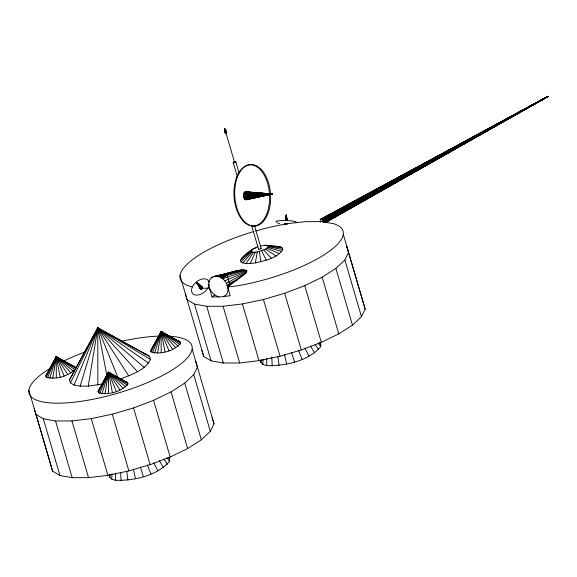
<?xml version="1.0" encoding="UTF-8"?>
<svg xmlns="http://www.w3.org/2000/svg" width="577" height="577" viewBox="0 0 577 577"><rect width="100%" height="100%" fill="white"/><g stroke="black" fill="none" stroke-linecap="round" stroke-linejoin="round"><path stroke-width="0.87" d="M286.358 220.385L286.365 215.25L285.442 220.45M168.549 457.28L169.638 458.715L169.566 461.283C157.139 475.816 134.059 480.8 115.595 480.309L115.609 473.118M319.701 342.608L320.783 344.043L320.718 346.604C308.291 361.144 285.211 366.121 266.747 365.638L266.762 358.44M286.322 218.813L286.365 215.25L285.5 220.421M286.271 218.748L286.365 215.25L287.021 220.493L286.365 215.25L285.579 220.529M115.595 480.309L111.714 479.141L109.745 477.201L109.818 474.64M266.747 365.638L262.867 364.462L260.898 362.529L260.97 359.961M286.149 220.378L286.365 215.25L286.971 220.472M111.714 479.141L111.952 473.76M262.867 364.462L263.105 359.082M286.185 218.806L286.365 215.25L286.949 220.544M109.745 477.201L109.926 474.518M260.898 362.529L261.078 359.839M285.947 220.385L286.365 215.25L286.877 220.443M286.055 218.798L286.365 215.25L286.841 220.565M243.364 195.307L244.121 192.624L245.203 191.802L272.128 194.031L246.213 199.772L244.446 199.007L243.364 195.307L272.128 194.031L245.6 199.786M285.766 220.392L286.365 215.25L286.733 220.421M285.723 220.551L286.365 215.25L286.69 220.58M285.608 220.407L286.365 215.25L286.56 220.4M52.752 378.281L56.279 356.723L75.436 367.268L75.782 368.393C69.226 376.211 55.904 380.07 46.16 377.091L45.814 375.959L46.492 374.574L56.279 356.723L75.436 367.268M149.558 356.362L97.787 327.88L69.5 379.861L70.437 382.912L74.065 385.061L80.145 386.164L88.252 386.136L97.787 327.88L149.558 356.362L150.489 359.413C145.022 370.722 131.231 374.487 120.463 379.06M104.978 393.831L108.505 372.28L127.661 382.818L128.007 383.95C121.451 391.761 108.13 395.62 98.386 392.641L98.04 391.509L98.717 390.124L108.505 372.28L127.661 382.818M157.629 353.117L161.156 331.559L180.312 342.096L180.659 343.228C174.11 351.04 160.781 354.905 151.037 351.927L150.691 350.794L151.369 349.41L161.156 331.559L180.312 342.096M257.984 246.631C251.183 249.394 244.439 254.132 240.515 260.263L240.998 261.857C245.175 264.692 250.627 263.364 255.301 262.932L257.284 251.954L265.579 249.17L268.327 246.595L267.367 245.506L266.091 245.275L260.198 245.982M97.47 329.611L97.787 327.88L150.489 359.413M320.451 219.318L548.15 96.359L323.473 222.52L322.377 220.046L320.74 219.137L320.17 220.133L320.574 222.001M200.385 289.034L200.507 288.024L197.125 282.954C198.899 283.372 206.039 289.43 200.385 289.034L197.125 282.954L202.505 287.433M49.752 378.288L56.279 356.723L75.782 368.393M80.145 386.164L97.787 327.88L104.668 332.006M101.978 393.846L108.505 372.28L128.007 383.95M154.629 353.124L161.156 331.559L180.659 343.228M55.342 359.175L56.279 356.723L62.208 360.286M96.835 330.361L97.787 327.88L148.664 363.164M107.257 375.54L108.505 372.28L114.434 375.836M159.281 336.456L161.156 331.559L171.535 337.783M47.502 377.885L56.279 356.723L75.104 369.785M74.065 385.061L97.787 327.88L144.2 367.361M99.727 393.435L108.505 372.28L127.329 385.335M152.378 352.72L161.156 331.559L179.981 344.62M250.295 263.538L255.272 252.199L257.284 251.954M225.282 132.984L224.842 129.075C229.668 133.402 223.111 135.321 224.842 129.075L226.588 132.652L225.96 132.602M240.515 260.263L252.661 249.221M34.137 408.285L36.019 414.445L43.333 418.779L55.587 420.994L71.945 420.936L91.281 418.613L112.299 414.185L133.547 407.946L153.583 400.33L171.044 391.848L184.741 383.085L193.735 374.632L197.421 367.073L195.538 360.913M202.347 288.24L209.473 288.212L212.026 296.939L220.356 296.91L230.216 295.727L227.67 287L245.203 273.7L246.877 271.587L246.624 270.772C243.595 268.983 239.794 270.26 236.563 270.808L215.372 276.715M255.301 262.932C264.893 260.494 277.111 258.546 282.773 249.596L282.29 248.002L280.393 246.877L266.091 245.275M28.85 390.211L52.601 471.164L59.914 475.491L72.168 477.706L88.526 477.648L107.87 475.325L128.88 470.897L150.128 464.658L170.172 457.042L187.633 448.56L201.323 439.797L210.324 431.344L214.002 423.785L192.134 348.998M185.289 293.614L187.164 299.766L194.485 304.101L206.739 306.315L223.097 306.257L242.434 303.935L263.451 299.506L284.699 293.267L304.735 285.651L322.197 277.169L335.893 268.406L344.887 259.953L348.573 252.394L346.69 246.235L365.154 309.106L361.469 316.672L352.475 325.125L338.778 333.888L321.317 342.363L301.281 349.987L280.033 356.218L259.023 360.654L239.679 362.976L223.321 363.034L211.067 360.82L203.753 356.485L201.871 350.326M46.16 377.091L56.279 356.723L59.77 359.32M70.437 382.912L97.787 327.88L137.413 371.703M98.386 392.641L108.505 372.28L111.296 374.358M151.037 351.927L161.156 331.559L162.555 332.597M50.855 367.592L56.279 356.723L73.452 371.336M93.387 336.687L97.787 327.88L128.75 375.908M103.081 383.142L108.505 372.28L125.678 386.886M155.732 342.421L161.156 331.559L178.329 346.171M45.814 375.959L56.279 356.723L70.942 372.944M69.5 379.861L97.787 327.88L118.141 378.043M98.04 391.509L108.505 372.28L109.709 373.586M150.691 350.794L161.156 331.559L162.361 332.864M246.062 263.552L253.577 252.207L255.272 252.199M241.886 269.921L215.322 276.195C211.146 276.39 208.34 280.501 208.701 284.483A11.302 8.597 52.8 0 0 218.914 296.758M242.895 262.975L252.3 251.976L253.577 252.207M254.745 248.637L255.899 247.425M240.998 261.857L251.536 251.522L251.341 250.88M71.332 376.11L72.601 374.913M255.726 230.966A84.833 24.66 -16.3 0 1 286.134 223.991L287.382 223.948M250.714 251.082L254.089 248.305M241.467 258.308L251.723 250.093M222.095 278.633L228.809 273.758L236.563 270.808M212.026 296.939L214.832 294.811M226.754 285.766L229.559 283.639A11.194 3.253 -16.3 0 1 237.702 279.917M227.626 285.846L245.203 273.7M221.871 278.453L227.006 274.912L229.559 283.639M243.797 256.116L247.338 253.851M325.76 222.239L548.15 96.359L321.108 219.123M326.481 221.893L548.15 96.359L365.364 195.257M326.055 222.318L548.15 96.359L321.519 219.274M325.067 222.217L548.15 96.359L459.494 144.495M331.566 218.64L333.138 217.753M338.627 214.651L340.199 213.764M341.764 212.877L344.123 211.55M348.833 208.888L350.398 208.001M351.97 207.121L353.535 206.234M355.107 205.347L357.459 204.02M359.031 203.133L363.741 200.471M365.306 199.584L367.664 198.257M369.23 197.37L370.802 196.483M372.374 195.596L381 190.727M382.573 189.84L384.145 188.953M385.71 188.066L388.069 186.739M389.634 185.852L394.343 183.19M395.916 182.31L401.404 179.209M402.977 178.322L411.61 173.446M413.175 172.559L414.748 171.672M416.313 170.792L432.007 161.928M433.579 161.041L548.15 96.359L321.952 219.592M445.509 154.052L450.211 151.412M451.777 150.532L453.342 149.645M455.693 148.325L457.265 147.445M458.83 146.565L463.533 143.925M465.098 143.046L466.663 142.158M469.014 140.838L470.58 139.959M472.152 139.079L480.771 134.232M482.336 133.352L483.901 132.472M485.466 131.592L548.15 96.359L490.573 127.769M475.931 136.735L477.504 135.855M482.213 133.222L483.778 132.342M486.137 131.029L487.702 130.15M489.274 129.27L490.847 128.397M492.419 127.517L501.052 122.692M502.617 121.812L504.19 120.932M505.762 120.059L548.15 96.359L322.377 220.046M323.336 221.885L548.15 96.359L505.582 119.713M323.098 221.229L548.15 96.359L322.767 220.602M499.393 123.449L500.973 122.569M502.545 121.697L504.118 120.824M505.69 119.951L548.15 96.359L505.625 119.836M493.025 126.789L494.604 125.923M502.416 121.668L503.988 120.795M505.567 119.922L548.15 96.359M492.967 126.63L494.547 125.764M499.278 123.168L500.85 122.31M502.43 121.444L504.002 120.579M456.652 146.269L458.232 145.411M462.963 142.829L464.543 141.964M469.274 139.389L474.005 136.807M475.585 135.941L479.523 133.792M481.103 132.934L482.682 132.068M484.262 131.21L485.834 130.352M487.414 129.486L488.993 128.628M370.037 193.057L371.624 192.199M373.204 191.34L374.79 190.482M385.083 184.892L386.662 184.034M391.415 181.452L392.995 180.594M397.748 178.019L399.327 177.153M404.08 174.579L408.826 171.996M410.413 171.138L414.373 168.989M419.118 166.414L423.871 163.832M425.451 162.974L430.204 160.392M431.784 159.533L436.537 156.958M438.116 156.1L457.907 145.354M320.257 219.664L363.777 196.115M226.537 283.206L246.386 272.582M221.078 277.883L228.809 273.758M246.213 199.772L272.128 194.031L245.203 191.802M224.792 280.855L246.877 271.587M220.414 277.104L231.117 272.64M286.351 223.811L284.829 223.912L287.216 223.905M218.452 276.758L233.757 271.63M222.83 278.749L246.624 270.772M227.67 287L237.154 285.86A84.833 24.66 -16.3 0 0 324.296 254.709A84.833 24.66 -16.3 0 0 334.09 223.833L321.836 221.618L305.478 221.669L284.829 223.912L286.682 223.833M211.139 277.89L212.834 277.422M220.464 277.241L245.658 270.202M213.252 276.671L239.332 270.224M215.322 276.195L217.803 276.39L244.042 269.913M88.252 386.136L102.194 384.066M245.001 199.527L272.128 194.031L245.809 191.795M258.424 196.75L272.128 194.031L244.626 192.091M202.347 287.274L201.568 287.223L197.125 282.954L200.298 288.825M244.446 199.007L272.128 194.031L266.74 193.713M266.019 195.069L272.128 194.031L244.121 192.624M285.29 224.085L286.978 223.869M243.977 198.272L272.128 194.031L266.841 193.872M268.673 194.492L272.128 194.031L243.725 193.374M243.624 197.37L272.128 194.031L266.718 194.067M268.565 194.362L272.128 194.031L243.465 194.29M243.415 196.36L272.128 194.031L268.557 194.204M268.601 194.261L272.128 194.031M285.052 224.049L286.004 223.804M284.894 224.006L286.134 223.991L285.665 223.804M274.681 246.314L277.22 246.307M259.549 193.302L264.042 193.562M284.93 223.876L286.134 223.991L285.363 223.818M267.367 245.506L280.393 246.877M264.396 245.283L266.112 245.492M268.687 245.802L271.269 246.112M268.132 245.953L282.29 248.002M285.11 223.84L286.134 223.991M177.471 341.036L178.971 341.303M144.192 353.896L145.931 354.213M124.069 381.613L126.32 382.024M268.327 246.595L282.773 249.596M279.593 223.602L277.371 222.888M267.944 247.382L281.821 251.55M267.007 248.261L279.492 253.736M251.536 251.522L252.3 251.976M106.197 332.929L107.726 333.845M115.919 376.723L117.398 377.618M63.694 361.173L67.394 363.395M265.579 249.17L275.95 256.008M200.544 289.185L197.125 282.954L202.123 287.187M200.291 288.572L197.125 282.954L202.585 287.635M200.76 289.272L197.125 282.954L201.863 287.173M200.363 288.305L197.125 282.954L202.592 287.887M246.415 192.054L246.97 192.567M201.027 289.293L197.125 282.954L202.527 288.161M319.802 343.077L320.783 344.043M168.65 457.749L169.638 458.715M201.323 289.236L197.125 282.954L202.383 288.435M201.625 289.113L197.125 282.954L199.491 285.464M263.768 250.057L271.428 258.2M161.178 352.691L161.156 331.559L175.819 347.78M108.526 393.406L108.505 372.28L123.168 388.494M198.661 285.016L197.125 282.954L202.174 288.702M201.914 288.933L197.125 282.954L199.325 285.572M197.125 282.954L199.289 285.601M318.078 342.998L320.718 346.604M166.926 457.676L169.566 461.283M315.1 344.419L318.612 349.626M163.947 459.097L167.46 464.305M165.036 351.876L161.156 331.559L172.617 349.33M112.385 392.591L108.505 372.28L119.966 390.052M67.733 374.495L56.279 356.723L56.301 377.856M310.484 345.984L314.609 352.893M159.331 460.655L163.457 467.572M304.945 348.191L308.991 356.189M153.799 462.869L157.838 470.868M261.684 250.851L266.242 260.177M225.297 133.027L224.842 129.075L226.516 132.566M225.355 133.063L224.842 129.075L226.559 132.71M225.275 132.097L224.842 129.075L226.415 132.551M225.456 133.085L224.842 129.075L226.487 132.782M225.362 132.039L224.842 129.075L226.285 132.551M298.41 350.16L302.139 359.291M147.258 464.838L150.986 473.962M225.585 133.085L224.842 129.075L226.379 132.847M161.156 331.559L168.938 350.729M108.505 372.28L116.287 391.451M64.061 375.894L56.279 356.723L60.159 377.041M225.318 131.26L224.842 129.075L226.134 132.566M225.737 133.063L224.842 129.075L226.234 132.919M225.412 131.224L224.842 129.075L225.513 131.195M225.91 133.027L224.842 129.075L226.076 132.977M291.594 352.569L294.508 361.974M140.442 467.24L143.363 476.652M212.12 417.625L214.002 423.785M343.286 234.32L365.154 309.106M344.887 259.953L361.469 316.672M335.893 268.406L352.475 325.125M322.197 277.169L338.778 333.888M304.735 285.651L321.317 342.363M284.699 293.267L301.281 349.987M235.805 161.776A1.356 0.397 -16.3 0 1 233.8 162.642A1.356 0.397 -16.3 0 1 233.894 161.906A1.356 0.397 -16.3 0 1 235.805 161.776L239.066 172.927M254.37 225.254L261.143 248.413M224.842 129.075L225.499 131.318M225.932 132.818L234.5 162.108M233.195 162.44L237.457 177.016M251.507 225.052L258.525 249.069M263.451 299.506L280.033 356.218M242.434 303.935L259.023 360.654M223.097 306.257L239.679 362.976M206.739 306.315L223.321 363.034M194.485 304.101L211.067 360.82M180.002 275.539L203.753 356.485M193.735 374.632L210.324 431.344M184.741 383.085L201.323 439.797M171.044 391.848L187.633 448.56M153.583 400.33L170.172 457.042M133.547 407.946L150.128 464.658M112.299 414.185L128.88 470.897M91.281 418.613L107.87 475.325M71.945 420.936L88.526 477.648M55.587 420.994L72.168 477.706M43.333 418.779L59.914 475.491M36.019 414.445L52.601 471.164M284.555 354.444L286.639 364.073M133.402 469.115L135.487 478.751M107.084 376.586L97.787 327.88L97.852 384.982M277.883 356.543L279.044 365.436M126.731 471.221L127.899 480.107M259.47 251.493L260.739 261.785M271.753 357.026L272.265 365.969M120.651 472.599L121.112 480.641M286.365 215.25L286.509 220.587A10.177 1.313 1.5 0 1 295.46 222.657M192.213 286.884A84.833 24.66 -16.3 0 1 254.01 231.471M260.537 248.211A1.356 0.397 -16.3 0 1 260.934 248.665A1.356 0.397 -16.3 0 1 259.131 249.271A1.356 0.397 -16.3 0 1 258.727 248.81M217.803 276.39A11.302 8.597 52.8 0 1 227.54 285.961A11.302 8.597 52.8 0 1 223.667 296.441M209.22 284.324A10.177 6.434 -39.3 0 1 195.827 295.063A10.177 6.434 -39.3 0 1 195.452 282.752A10.177 6.434 -39.3 0 1 209.162 282.42M276.664 222.095A10.177 1.313 1.5 0 1 286.531 220.573M169.148 336.189A84.833 24.66 -16.3 0 1 168.715 372.093A84.833 24.66 -16.3 0 1 54.512 403.135A84.833 24.66 -16.3 0 1 49.694 368.66M63.549 361.123A84.833 24.66 -16.3 0 1 84.155 352.367M121.942 341.209A84.833 24.66 -16.3 0 1 158.949 336.11M236.729 177.038A30.624 17.757 86.2 0 0 250.966 225.744A30.624 17.757 86.2 0 0 267.584 183.385A30.624 17.757 86.2 0 0 236.729 177.038M237.515 176.814A30.884 17.909 86.2 0 0 251.882 225.946A30.884 17.909 86.2 0 0 268.637 183.219A30.884 17.909 86.2 0 0 237.515 176.814"/></g></svg>
